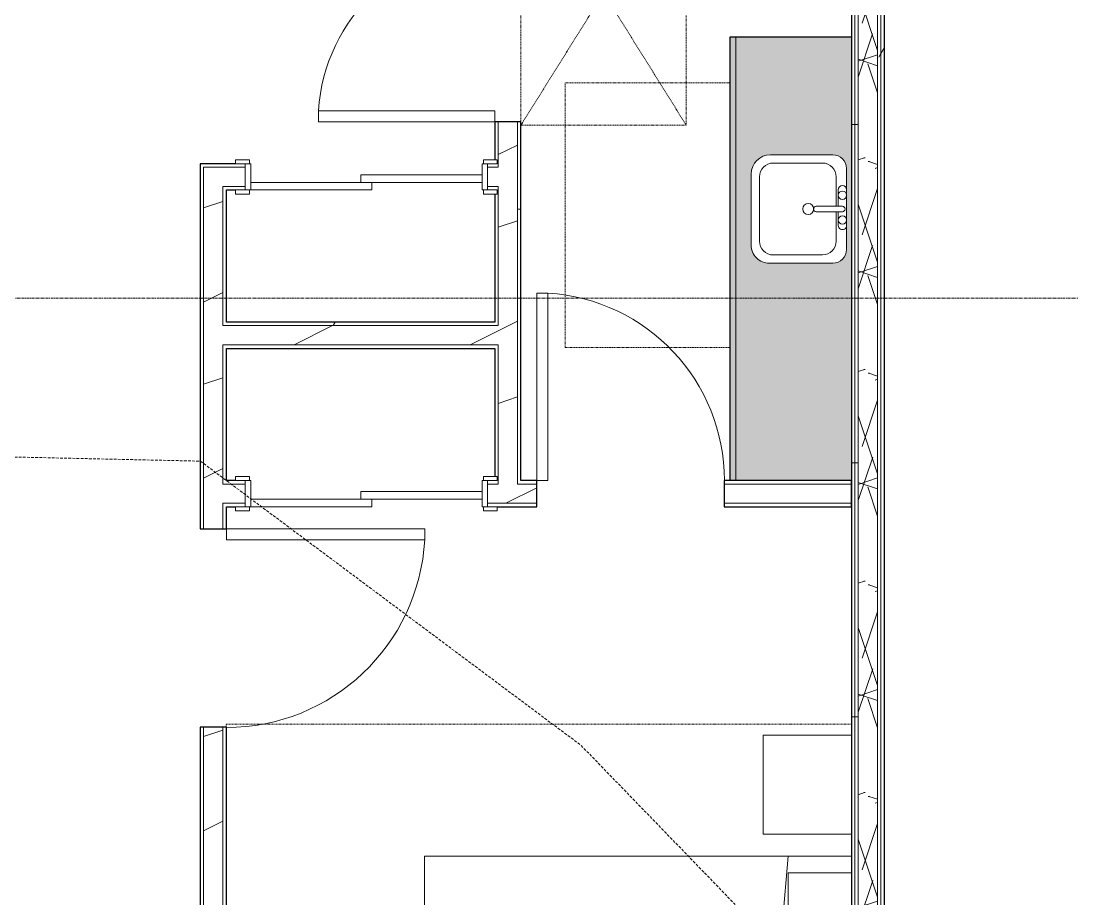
# Model space of a CAD drawing. Header units: inches. Extents: x -10205 to 13964, y -460 to 30702.
# Drawn here: x -2791.7 to -2600.9, y 11425.5 to 11584.9 of the extents above; entities that cross this region are included whole.
import ezdxf

# ---------------------------------------------------------------- set-up
doc = ezdxf.new("R2010")
doc.units = ezdxf.units.IN
doc.header["$MEASUREMENT"] = 0
for name, pattern in [('Dash 1_16_', [0.125, 0.0625, -0.0625]), ('Grid Line 1_2_', [0.875, 0.5, -0.125, 0.125, -0.125]), ('Hidden 1_8_', [0.1875, 0.125, -0.0625]), ('IMPORT-DASHED _2_', [0.75, 0.5, -0.25])]:
    doc.linetypes.add(name, pattern=pattern)
for name, color, linetype, lineweight in [('0-1', 7, 'Continuous', 5), ('0-4', 7, 'Continuous', 9), ('00base_6150001_dwg', 147, 'Continuous', 13), ('A-DETL-HDLN-1', 7, 'Hidden 1_8_', 9), ('A-DOOR-3', 7, 'Continuous', 9), ('A-DOOR-4', 250, 'Continuous', 13), ('A-DOOR-FRAM-2', 250, 'Continuous', 13), ('A-WALL', 113, 'Continuous', 9), ('A-WALL-5', 130, 'Continuous', 25), ('A-WALL-6', 7, 'Continuous', 9), ('A-WALL-PATT-3', 7, 'Continuous', 9), ('A-WALL-PATT-4', 8, 'Continuous', 9), ('A-WALL-PATT-5', 111, 'Continuous', 9), ('E_TOPO_DTM_Contours_Minor', 147, 'IMPORT-DASHED _2_', 13), ('I-FURN-3', 7, 'Continuous', 9), ('I-FURN-HDLN-2', 254, 'Dash 1_16_', 9), ('I-WALL-2', 2, 'Continuous', 25), ('P-SANR-FIXT-5', 7, 'Continuous', 9), ('Q-CASE-2', 254, 'Continuous', 9), ('Q-CASE-5', 130, 'Continuous', 25), ('Q-CASE-6', 7, 'Continuous', 9), ('S-GRID-1', 1, 'Grid Line 1_2_', 9)]:
    doc.layers.add(name, color=color, linetype=linetype, lineweight=lineweight)
pattern_1 = [(0, (0, 0), (61.44, 15.36), [2.534, -43.546, 2.534, -43.546, -245.76]), (0, (0, 0), (61.44, 15.36), [-92.16, 2.534, -89.626, 2.534, -43.546, -107.52]), (0, (0, 0), (61.44, 15.36), [-230.4, 2.534, -28.186, 2.534, -74.266]), (120, (23.04, 7.68), (-44.02215, 45.5286), [2.534, -43.546, 2.534, -43.546, -245.76]), (120, (23.04, 7.68), (-44.02215, 45.5286), [-92.16, 2.534, -89.626, 2.534, -43.546, -107.52]), (120, (23.04, 7.68), (-44.02215, 45.5286), [-230.4, 2.534, -28.186, 2.534, -74.266]), (240, (30.72, 38.4), (-17.41785, -60.8886), [2.534, -43.546, 2.534, -43.546, -245.76]), (240, (30.72, 38.4), (-17.41785, -60.8886), [-92.16, 2.534, -89.626, 2.534, -43.546, -107.52]), (240, (30.72, 38.4), (-17.41785, -60.8886), [-230.4, 2.534, -28.186, 2.534, -74.266])]
pattern_2 = [(216.87, (12.795, 31.987), (95.9612857, 63.9749714), [15.994, -143.942]), (206.565, (31.987, 22.391), (-31.986981, -31.986924), [35.763, -35.763]), (198.435, (31.987, 6.397), (-63.974746, -31.987128), [20.231, -80.922])]

# ---------------------------------------------------------------- blocks, each defined once
blk = doc.blocks.new('Single-Flush - 32_ x 84_-1372863-SITE PLAN - CAD FILE')
at = {"layer": 'A-DOOR-3'}
blk.add_arc((16, -2.38), 32.07, 180, 266.4241, dxfattribs=at)
at = {"layer": 'A-DOOR-4'}
for p, q in [((14, -2.38), (14, -34.38)), ((16, -2.38), (14, -2.38)), ((16, -2.38), (16, -34.38)), ((16, -34.38), (14, -34.38))]:
    blk.add_line(p, q, dxfattribs=at)
blk = doc.blocks.new('Bed-Standard - King 78_ x 80_-V41-SITE PLAN - CAD FILE')
at = {"layer": 'I-FURN-3'}
for p, q in [((-28.31, 41.8), (49.69, 41.8)), ((-28.31, -35.7), (-28.31, 41.8)), ((49.69, 41.8), (49.69, -35.7)), ((49.69, -24.2), (-28.31, -17.63)), ((-25.31, -24.2), (46.69, -24.2)), ((-25.31, -35.7), (-25.31, -24.2)), ((46.69, -35.7), (46.69, -24.2))]:
    blk.add_line(p, q, dxfattribs=at)
at = {"layer": 'I-FURN-HDLN-2'}
for p, q in [((-64.31, -35.7), (-64.31, 77.8)), ((73.13, 77.8), (73.69, 77.8)), ((73.69, 77.8), (73.69, -35.7))]:
    blk.add_line(p, q, dxfattribs=at)
blk = doc.blocks.new('Table-Night Stand - 18_ x 18_ x 24_-V42-SITE PLAN - CAD FILE')
at = {"layer": 'I-FURN-3'}
for p, q in [((0.15, 0), (18.15, 0)), ((0.15, -16), (0.15, 0)), ((18.15, 0), (18.15, -16))]:
    blk.add_line(p, q, dxfattribs=at)
blk = doc.blocks.new('Single-Flush - 36_ x 84_-1372824-SITE PLAN - CAD FILE')
at = {"layer": 'A-DOOR-3'}
blk.add_arc((18, -2.38), 36.07, 180, 266.8211, dxfattribs=at)
at = {"layer": 'A-DOOR-4'}
for p, q in [((16, -2.38), (16, -38.39)), ((18, -2.38), (16, -2.38)), ((18, -2.38), (18, -38.39)), ((18, -38.39), (16, -38.39))]:
    blk.add_line(p, q, dxfattribs=at)
blk = doc.blocks.new('Single-Flush - 34_ x 84_-1372834-SITE PLAN - CAD FILE')
at = {"layer": 'A-DOOR-3'}
blk.add_arc((17, -2.38), 34.07, 180, 266.6343, dxfattribs=at)
at = {"layer": 'A-DOOR-4'}
for p, q in [((15, -2.38), (15, -36.38)), ((17, -2.38), (15, -2.38)), ((17, -2.38), (17, -36.38)), ((17, -36.38), (15, -36.38))]:
    blk.add_line(p, q, dxfattribs=at)
blk = doc.blocks.new('FOLDING_SLIDING CLOSET - 42_ x 80_-1372875-SITE PLAN - CAD FILE')
at = {"layer": 'A-DOOR-3'}
for p, q in [((-23.75, 3.25), (-21.25, 3.25)), ((-23.75, 2.5), (-23.75, 3.25)), ((-21.25, 2.5), (-23.75, 2.5)), ((-21.25, 3.25), (-21.25, 2.5)), ((21.25, 3.25), (23.75, 3.25)), ((21.25, 2.5), (21.25, 3.25)), ((23.75, 2.5), (21.25, 2.5)), ((23.75, 3.25), (23.75, 2.5)), ((-23.75, -2.25), (-21.25, -2.25)), ((-23.75, -3), (-23.75, -2.25)), ((-21.25, -3), (-23.75, -3)), ((-21.25, -2.25), (-21.25, -3)), ((21.25, -2.25), (23.75, -2.25)), ((21.25, -3), (21.25, -2.25)), ((23.75, -3), (21.25, -3)), ((23.75, -2.25), (23.75, -3))]:
    blk.add_line(p, q, dxfattribs=at)
at = {"layer": 'A-DOOR-4'}
for p, q in [((-1, 0.5), (21, 0.5)), ((-1, -0.88), (-1, 0.5)), ((21, 0.5), (21, -0.88)), ((-21, -0.88), (1, -0.88)), ((-21, -2.25), (-21, -0.88)), ((21, -0.88), (-1, -0.88)), ((1, -0.88), (1, -2.25)), ((1, -2.25), (-21, -2.25))]:
    blk.add_line(p, q, dxfattribs=at)
at = {"layer": 'A-DOOR-FRAM-2'}
for p, q in [((-22, 2.5), (-21, 2.5)), ((-22, -2.25), (-22, 2.5)), ((-21, 2.5), (-21, -2.25)), ((21, 2.5), (22, 2.5)), ((21, -2.25), (21, 2.5)), ((22, 2.5), (22, -2.25)), ((-21, -2.25), (-22, -2.25)), ((22, -2.25), (21, -2.25))]:
    blk.add_line(p, q, dxfattribs=at)
blk = doc.blocks.new('M_Sink Vanity-Square - 500 x 440mm-1352614-SITE PLAN - CAD FILE')
at = {"layer": 'P-SANR-FIXT-5'}
for p, q in [((7.96, 7.09), (-6.72, 7.09)), ((7.96, 7.09), (-6.72, 7.09)), ((3.62, 7.09), (-2.88, 7.09)), ((0.12, 6.33), (0.12, 1.59)), ((1.12, 6.33), (1.12, 1.59)), ((-9.22, 4.59), (-9.22, -6.73)), ((-9.22, 4.59), (-9.22, -6.73)), ((0.12, 5.22), (-5.22, 5.22)), ((-2.88, 5.59), (0.12, 5.59)), ((1.12, 5.59), (3.62, 5.59)), ((6.46, 5.22), (1.12, 5.22)), ((10.46, -6.91), (10.46, 4.59)), ((10.46, -6.91), (10.46, 4.59)), ((-7.72, 2.72), (-7.72, -6.23)), ((8.96, -6.23), (8.96, 2.72)), ((-5.22, -8.73), (6.46, -8.73)), ((-5.72, -10.23), (7.14, -10.23)), ((-5.72, -10.23), (7.14, -10.23))]:
    blk.add_line(p, q, dxfattribs=at)
for centre, radius, start, end in [((-6.72, 4.59), 2.5, 90, 180), ((-6.72, 4.59), 2.5, 90, 180), ((-2.88, 6.34), 0.75, 90, 270), ((-1.88, 6.34), 0.75, 360, 180), ((-1.88, 6.34), 0.75, 180, 0), ((0.62, 6.33), 0.5, 360, 180), ((2.62, 6.34), 0.75, 360, 180), ((2.62, 6.34), 0.75, 180, 360), ((3.62, 6.34), 0.75, 270, 90), ((7.96, 4.59), 2.5, 0, 90), ((7.96, 4.59), 2.5, 360, 90), ((-5.22, 2.72), 2.5, 90, 180), ((6.46, 2.72), 2.5, 0, 90), ((0.62, 0.13), 1, 360, 180), ((0.62, 0.13), 1, 180, 0), ((0.62, 1.59), 0.5, 180, 0), ((-5.72, -6.73), 3.5, 180, 270), ((-5.72, -6.73), 3.5, 180, 270), ((-5.22, -6.23), 2.5, 180, 270), ((6.46, -6.23), 2.5, 270, 0), ((7.14, -6.91), 3.32, 270, 360), ((7.14, -6.91), 3.32, 270, 0)]:
    blk.add_arc(centre, radius, start, end, dxfattribs=at)
blk = doc.blocks.new('OD_CW_Base Cabinet - OD_CW_Base Cabinet-V62-SITE PLAN - CAD FILE')
at = {"layer": 'Q-CASE-2'}
blk.add_hatch(color=256, dxfattribs=at).paths.add_polyline_path([(0.74, -1), (81.26, -1), (81.26, 0), (0.74, 0)], flags=0)
h = blk.add_hatch(color=256, dxfattribs=at)
h.paths.add_polyline_path([(0.74, -22), (81.26, -22), (81.26, -1), (0.74, -1)], flags=0)
h.paths.add_polyline_path([(40.2, -18.63), (40.2, -7.12), (40.31, -6.26), (40.64, -5.46), (41.17, -4.77), (41.86, -4.25), (42.7, -3.91), (43.52, -3.8), (56.38, -3.8), (57.38, -3.96), (58.13, -4.27), (58.86, -4.83), (59.41, -5.55), (59.76, -6.4), (59.88, -7.3), (59.8, -19.27), (59.55, -19.88), (59.15, -20.39), (58.63, -20.79), (58.03, -21.04), (57.38, -21.13), (42.05, -21.04), (41.45, -20.79), (40.93, -20.39), (40.53, -19.88), (40.28, -19.27)], flags=0)
at = {"layer": 'Q-CASE-5'}
for p, q in [((0.74, 0), (81.26, 0)), ((81.26, 0), (81.26, -22))]:
    blk.add_line(p, q, dxfattribs=at)
at = {"layer": 'Q-CASE-6'}
for p, q in [((0.74, 0), (81.26, 0)), ((81.26, -1), (0.74, -1)), ((0.74, -1), (81.26, -1)), ((81.26, 0), (81.26, -1)), ((81.26, -1), (81.26, -22))]:
    blk.add_line(p, q, dxfattribs=at)
blk = doc.blocks.new('1750 Ox - Unit Layouts_rvt-1-SITE PLAN - CAD FILE')
at = {"layer": 'A-WALL-PATT-3'}
h = blk.add_hatch(dxfattribs=at)
h.set_pattern_fill('FP_2', color=256, style=0, pattern_type=2)
h.set_pattern_definition(pattern_1)
h.paths.add_polyline_path([(-2700.92, 11501.47), (-2700.92, 11566.61), (-2701.55, 11566.61), (-2701.55, 11501.47)], flags=0)
h.paths.add_polyline_path([(-2701.55, 11598.61), (-2700.92, 11598.61), (-2700.92, 11643.99), (-2701.55, 11643.99), (-2701.55, 11609.86)], flags=0)
h = blk.add_hatch(dxfattribs=at)
h.set_pattern_fill('FP_2', color=256, style=0, pattern_type=2)
h.set_pattern_definition(pattern_1)
h.paths.add_polyline_path([(-2707.99, 11529.6), (-2705.67, 11529.6), (-2705.67, 11530.22), (-2754.42, 11530.22), (-2754.42, 11529.6), (-2727.99, 11529.6)], flags=0)
h = blk.add_hatch(dxfattribs=at)
h.set_pattern_fill('FP_2', color=256, style=0, pattern_type=2)
h.set_pattern_definition(pattern_1)
h.paths.add_polyline_path([(-2759.17, 11286.01), (-2758.55, 11286.01), (-2758.55, 11456.72), (-2759.17, 11456.72), (-2759.17, 11314.29)], flags=0)
h.paths.add_polyline_path([(-2759.11, 11492.72), (-2758.55, 11492.72), (-2758.62, 11496.72), (-2759.17, 11496.72), (-2759.17, 11492.72)], flags=0)
at = {"layer": 'A-WALL-PATT-4'}
h = blk.add_hatch(dxfattribs=at)
h.set_pattern_fill('FP_4', color=256, style=0, pattern_type=2)
h.set_pattern_definition(pattern_2)
h.paths.add_polyline_path([(-2705.03, 11500.85), (-2701.55, 11500.85), (-2701.55, 11566.61), (-2705.05, 11566.61), (-2705.05, 11500.85)], flags=0)
h.paths.add_polyline_path([(-2701.55, 11598.61), (-2701.55, 11643.99), (-2705.05, 11643.99), (-2705.05, 11598.61)], flags=0)
h = blk.add_hatch(dxfattribs=at)
h.set_pattern_fill('FP_4', color=256, style=0, pattern_type=2)
h.set_pattern_definition(pattern_2)
h.paths.add_polyline_path([(-2758.55, 11497.35), (-2755.05, 11497.35), (-2755.05, 11554.85), (-2758.55, 11554.85), (-2758.55, 11505.84)], flags=0)
h = blk.add_hatch(dxfattribs=at)
h.set_pattern_fill('FP_4', color=256, style=0, pattern_type=2)
h.set_pattern_definition(pattern_2)
h.paths.add_polyline_path([(-2754.42, 11526.1), (-2705.05, 11526.1), (-2705.05, 11529.6), (-2755.05, 11529.6), (-2755.05, 11526.1), (-2754.55, 11526.1)], flags=0)
h = blk.add_hatch(dxfattribs=at)
h.set_pattern_fill('FP_4', color=256, style=0, pattern_type=2)
h.set_pattern_definition(pattern_2)
h.paths.add_polyline_path([(-2700.96, 11497.35), (-2698.05, 11497.35), (-2698.05, 11500.85), (-2706.99, 11500.85), (-2706.99, 11497.35), (-2701.55, 11497.35)], flags=0)
h.paths.add_polyline_path([(-2754.42, 11497.35), (-2750.99, 11497.35), (-2750.99, 11500.85), (-2755.05, 11500.85), (-2755.05, 11497.35)], flags=0)
h.paths.add_polyline_path([(-2640.92, 11497.35), (-2640.92, 11500.85), (-2664.05, 11500.85), (-2664.05, 11497.35), (-2656.92, 11497.35)], flags=0)
h = blk.add_hatch(dxfattribs=at)
h.set_pattern_fill('FP_4', color=256, style=0, pattern_type=2)
h.set_pattern_definition(pattern_2)
h.paths.add_polyline_path([(-2758.55, 11286.01), (-2755.05, 11286.01), (-2755.05, 11456.72), (-2758.55, 11456.72), (-2758.55, 11370.5)], flags=0)
h.paths.add_polyline_path([(-2758.55, 11492.72), (-2755.05, 11492.72), (-2755.05, 11497.35), (-2758.55, 11497.35), (-2758.55, 11496.72)], flags=0)
at = {"layer": 'A-DETL-HDLN-1'}
for p, q in [((-2670.92, 11565.99), (-2700.92, 11613.99)), ((-2670.92, 11613.99), (-2700.92, 11565.99)), ((-2670.92, 11565.99), (-2670.92, 11613.99)), ((-2700.92, 11598.61), (-2700.92, 11566.61)), ((-2692.92, 11573.65), (-2692.92, 11525.65)), ((-2662.92, 11573.65), (-2692.92, 11573.65)), ((-2700.92, 11565.99), (-2670.92, 11565.99)), ((-2692.92, 11525.65), (-2662.92, 11525.65))]:
    blk.add_line(p, q, dxfattribs=at)
at = {"layer": 'A-WALL-5'}
for p, q in [((-2705.67, 11566.61), (-2705.67, 11559.72)), ((-2700.92, 11566.61), (-2705.67, 11566.61)), ((-2700.92, 11501.47), (-2700.92, 11566.61)), ((-2752.74, 11558.97), (-2759.17, 11558.97)), ((-2759.17, 11558.97), (-2759.17, 11558.35)), ((-2759.17, 11558.35), (-2759.17, 11554.22)), ((-2759.17, 11554.22), (-2759.17, 11496.72)), ((-2754.42, 11554.22), (-2752.74, 11554.22)), ((-2754.42, 11530.22), (-2754.42, 11554.22)), ((-2705.67, 11553.47), (-2705.67, 11530.22)), ((-2705.67, 11530.22), (-2754.42, 11530.22)), ((-2754.42, 11501.47), (-2754.42, 11525.47)), ((-2754.42, 11525.47), (-2705.67, 11525.47)), ((-2705.67, 11525.47), (-2705.67, 11502.22)), ((-2752.74, 11501.47), (-2754.42, 11501.47)), ((-2698.05, 11501.47), (-2700.92, 11501.47)), ((-2698.05, 11496.72), (-2698.05, 11501.47)), ((-2640.92, 11501.47), (-2664.05, 11501.47)), ((-2664.05, 11501.47), (-2664.05, 11496.72)), ((-2640.92, 11496.72), (-2640.92, 11501.47)), ((-2759.17, 11496.72), (-2759.17, 11492.72)), ((-2754.42, 11492.72), (-2754.42, 11496.72)), ((-2754.42, 11496.72), (-2752.74, 11496.72)), ((-2705.24, 11496.72), (-2698.05, 11496.72)), ((-2664.05, 11496.72), (-2640.92, 11496.72)), ((-2759.17, 11492.72), (-2754.42, 11492.72)), ((-2754.42, 11456.72), (-2759.17, 11456.72)), ((-2759.17, 11456.72), (-2759.17, 11286.01)), ((-2754.42, 11314.91), (-2754.42, 11456.72))]:
    blk.add_line(p, q, dxfattribs=at)
at = {"layer": 'A-WALL-6'}
for p, q in [((-2705.05, 11558.35), (-2705.05, 11566.61)), ((-2701.55, 11501.47), (-2701.55, 11566.61)), ((-2758.55, 11558.35), (-2750.99, 11558.35)), ((-2758.55, 11554.85), (-2758.55, 11558.35)), ((-2706.99, 11558.35), (-2705.67, 11558.35)), ((-2705.05, 11558.35), (-2705.67, 11558.35)), ((-2758.55, 11554.22), (-2758.55, 11554.85)), ((-2758.55, 11554.22), (-2758.55, 11497.35)), ((-2755.05, 11554.85), (-2750.99, 11554.85)), ((-2755.05, 11554.22), (-2755.05, 11554.85)), ((-2755.05, 11554.22), (-2755.05, 11529.6)), ((-2706.99, 11554.85), (-2705.67, 11554.85)), ((-2705.05, 11554.85), (-2705.67, 11554.85)), ((-2705.05, 11529.6), (-2705.05, 11554.85)), ((-2755.05, 11529.6), (-2754.42, 11529.6)), ((-2705.67, 11529.6), (-2754.42, 11529.6)), ((-2705.05, 11529.6), (-2705.67, 11529.6)), ((-2755.05, 11526.1), (-2755.05, 11500.85)), ((-2755.05, 11526.1), (-2754.42, 11526.1)), ((-2705.67, 11526.1), (-2754.42, 11526.1)), ((-2705.05, 11526.1), (-2705.67, 11526.1)), ((-2705.05, 11501.47), (-2705.05, 11526.1)), ((-2754.42, 11500.85), (-2755.05, 11500.85)), ((-2750.99, 11500.85), (-2754.42, 11500.85)), ((-2705.05, 11500.85), (-2706.99, 11500.85)), ((-2705.05, 11501.47), (-2705.05, 11500.85)), ((-2701.55, 11501.47), (-2701.55, 11500.85)), ((-2698.05, 11500.85), (-2701.55, 11500.85)), ((-2640.92, 11500.85), (-2664.05, 11500.85)), ((-2758.55, 11497.35), (-2758.55, 11496.72)), ((-2758.55, 11496.72), (-2758.55, 11492.72)), ((-2755.05, 11497.35), (-2755.05, 11496.72)), ((-2754.42, 11497.35), (-2755.05, 11497.35)), ((-2755.05, 11496.72), (-2755.05, 11492.72)), ((-2750.99, 11497.35), (-2754.42, 11497.35)), ((-2698.05, 11497.35), (-2706.99, 11497.35)), ((-2640.92, 11497.35), (-2664.05, 11497.35)), ((-2758.55, 11456.72), (-2758.55, 11286.01)), ((-2755.05, 11456.72), (-2755.05, 11314.29))]:
    blk.add_line(p, q, dxfattribs=at)
at = {"layer": '0-4'}
for name, p, rotation in [('Single-Flush - 32_ x 84_-1372863-SITE PLAN - CAD FILE', (-2703.3, 11582.61), 270.0000000000007), ('OD_CW_Base Cabinet - OD_CW_Base Cabinet-V62-SITE PLAN - CAD FILE', (-2662.92, 11500.73), 89.99999999999471), ('M_Sink Vanity-Square - 500 x 440mm-1352614-SITE PLAN - CAD FILE', (-2648.89, 11551.39), 270.0000000000031), ('Single-Flush - 34_ x 84_-1372834-SITE PLAN - CAD FILE', (-2681.05, 11499.1), 180), ('Single-Flush - 36_ x 84_-1372824-SITE PLAN - CAD FILE', (-2756.8, 11474.72), 89.99999999999982), ('Bed-Standard - King 78_ x 80_-V41-SITE PLAN - CAD FILE', (-2676.63, 11383.59), 90.00000000000081), ('Table-Night Stand - 18_ x 18_ x 24_-V42-SITE PLAN - CAD FILE', (-2656.92, 11437.13), 90.00000000000081)]:
    blk.add_blockref(name, p, dxfattribs=dict(at, rotation=rotation))
for p in [(-2728.99, 11556.47), (-2728.99, 11498.97)]:
    blk.add_blockref('FOLDING_SLIDING CLOSET - 42_ x 80_-1372875-SITE PLAN - CAD FILE', p, dxfattribs=at)
blk = doc.blocks.new('00base_6150001_dwg-1748108-SITE PLAN - CAD FILE')
at = {"layer": 'E_TOPO_DTM_Contours_Minor', "flags": 128}
blk.add_lwpolyline([(4039034.68, 3365843.96), (4038928.71, 3365846.04), (4038907.67, 3365845.96), (4038856.43, 3365844.94), (4038855.17, 3365844.61), (4038854.11, 3365921.38), (4039130.87, 3365929.38), (4039204.58, 3365931.71), (4039453.25, 3365938.47), (4039519.62, 3365940.29), (4039791.92, 3365949.16), (4039803.52, 3365949.43), (4039808.28, 3365949.45), (4039813.23, 3365949.98), (4039918.73, 3366050.53), (4039934.94, 3366057.12), (4040045.67, 3366111.46), (4040047.68, 3366111.75), (4040051.76, 3366112.75), (4040206.09, 3366178.85), (4040263.91, 3366220.06), (4040302.55, 3366270.35), (4040311.05, 3366318.36), (4040297.31, 3366421.03), (4040330.25, 3366529.73), (4040348.88, 3366596.53), (4040323.5, 3366621.93), (4040267.19, 3366648.66), (4040217.56, 3366694.56), (4040209.79, 3366715.8), (4040186.05, 3366782.55), (4040175.02, 3366793.82), (4040160.57, 3366814.11), (4040150.99, 3366854.26), (4040101.53, 3366986.6), (4040080.72, 3366989.01), (4040078.11, 3366984.78), (4040077.37, 3367015.05), (4040072.78, 3367012.68), (4040068.83, 3367145.3), (4040072.88, 3367157.02), (4040077.11, 3367159.73), (4040091.74, 3367162.52), (4040105.04, 3367163.27), (4040127.58, 3367183.94), (4040149.66, 3367187.06), (4040183.31, 3367204.87), (4040231.7, 3367235.55), (4040233.3, 3367290.72), (4040227.53, 3367332.63), (4040221.98, 3367370.38), (4040217.4, 3367378.15), (4040230.78, 3367404.51), (4040256.39, 3367440.66), (4040258.11, 3367442.32), (4040320.08, 3367450.95), (4040309.32, 3367470.64), (4040267.12, 3367540.6), (4040265.92, 3367544.22), (4040257.13, 3367615.35), (4040254.68, 3367616.51), (4040249.65, 3367621.94), (4040199.45, 3367653.58), (4040177.81, 3367664.96), (4040132.97, 3367665.45), (4040088.94, 3367655.53), (4040053.81, 3367679.03), (4040043.96, 3367713.32), (4039995.66, 3367816.92), (4039992.85, 3367874.49), (4039979.69, 3367930.43), (4039984.43, 3368145.42), (4039989.92, 3368190.32), (4040009.61, 3368391.11), (4040062.46, 3368444.06), (4040112.9, 3368514.03), (4040113.55, 3368631.17), (4040051.08, 3368716.77), (4039971.05, 3368904.43), (4039951.7, 3368951.45), (4039914.96, 3369226.3), (4039912.58, 3369234.63), (4039857.12, 3369242.86), (4039764.58, 3369483.92), (4039777.71, 3369571.45), (4039630.95, 3369603.58), (4039584.49, 3369663.9), (4039503.64, 3369713.7), (4039420.88, 3369761.36), (4039389.2, 3369857.48), (4039331.05, 3369868.57), (4039326.2, 3369883.3), (4039316.91, 3369866.46), (4039290.2, 3369865.76), (4039213.64, 3369813.14), (4039187.14, 3369725.94), (4039036.71, 3369701.83), (4038812.79, 3369715.5), (4038765.85, 3369719.54), (4038633.01, 3369797.41), (4038627.93, 3369796.59), (4038622.45, 3369795.84), (4038373.69, 3369759.13), (4038361.71, 3369755.43), (4038345.88, 3369754.86), (4038178.68, 3369730), (4038164.97, 3369723.35), (4038136.72, 3369670.88), (4038141.26, 3369609.54), (4038153.43, 3369522.18), (4038147.66, 3369450.67), (4038155.93, 3369308.94), (4038170.75, 3369107.17), (4038173.7, 3369082.61), (4038160.04, 3368900.38), (4038158.11, 3368829.26), (4038173.69, 3368596.76), (4038197.36, 3368453.87), (4038197.09, 3368357.48), (4038224.94, 3368139.49), (4038253.18, 3368017.47), (4038272.25, 3367848.63), (4038279.29, 3367751.96), (4038308.16, 3367502.6), (4038323.14, 3367288.86), (4038355.03, 3367113.58), (4038392.71, 3366996.61), (4038461.93, 3366851.9), (4038477.41, 3366835.68), (4038500.16, 3366812.21), (4038602.75, 3366776.64), (4038632.47, 3366705.12), (4038689.04, 3366596.01), (4038730.57, 3366438.92), (4038752.22, 3366376.68), (4038742.89, 3366158.56), (4038732.77, 3366076.75), (4038716.74, 3365894.03), (4038716.06, 3365860.11), (4038720.94, 3365857.61), (4038825.26, 3365832.9)], dxfattribs=at)

msp = doc.modelspace()

# ---------------------------------------------------------------- hatches: boundary and pattern name
at = {"layer": 'A-WALL-PATT-5'}
h = msp.add_hatch(dxfattribs=at)
h.set_pattern_fill('FP_2', color=256, style=0, pattern_type=2)
h.set_pattern_definition(pattern_1)
h.paths.add_polyline_path([(-2640.3, 11285.91), (-2640.3, 11643.99), (-2640.92, 11643.99), (-2640.92, 11285.91)], flags=0)
h = msp.add_hatch(dxfattribs=at)
h.set_pattern_fill('FP_2', color=256, style=0, pattern_type=2)
h.set_pattern_definition(pattern_1)
h.paths.add_polyline_path([(-2640.3, 11285.29), (-2639.67, 11285.29), (-2639.67, 11644.61), (-2640.3, 11644.61), (-2640.3, 11285.91)], flags=0)
h = msp.add_hatch(dxfattribs=at)
h.set_pattern_fill('FP_5', color=256, style=0, pattern_type=2)
h.set_pattern_definition([(161.57, (0.96, 0.96), (-7.6802237, -0.0009796), [0, -54.643, 6.067, 0]), (18.43, (-0.96, 0.96), (-7.6802237, 0.0009796), [0, -54.643, 6.067, 0]), (108.43, (0.96, 0.96), (3.8382953, -19.2013653), [18.211, -42.499]), (71.57, (-0.96, 0.96), (3.8382953, 19.2013653), [18.211, -42.499])])
h.paths.add_polyline_path([(-2638.42, 11285.29), (-2637.74, 11285.29), (-2637.74, 11285.91), (-2636.17, 11285.91), (-2636.17, 11645.24), (-2639.67, 11645.24), (-2639.67, 11285.29)], flags=0)
h = msp.add_hatch(dxfattribs=at)
h.set_pattern_fill('FP_2', color=256, style=0, pattern_type=2)
h.set_pattern_definition(pattern_1)
h.paths.add_polyline_path([(-2636.17, 11285.91), (-2635.55, 11285.91), (-2635.55, 11644.61), (-2636.17, 11644.61), (-2636.17, 11330.74)], flags=0)
h = msp.add_hatch(dxfattribs=at)
h.set_pattern_fill('FP_2', color=256, style=0, pattern_type=2)
h.set_pattern_definition(pattern_1)
h.paths.add_polyline_path([(-2635.55, 11285.91), (-2634.92, 11285.91), (-2634.92, 11349.61), (-2635.05, 11349.61), (-2635.05, 11387.61), (-2634.92, 11387.61), (-2634.92, 11643.99), (-2635.55, 11643.99), (-2635.55, 11331.68)], flags=0)

# ---------------------------------------------------------------- linework, layer by layer
at = {"layer": 'A-WALL'}
for p, q in [((-2640.3, 11285.29), (-2640.3, 11644.61)), ((-2639.67, 11285.29), (-2639.67, 11645.24)), ((-2636.17, 11285.91), (-2636.17, 11645.24)), ((-2635.55, 11285.91), (-2635.55, 11644.61))]:
    msp.add_line(p, q, dxfattribs=at)
at = {"layer": 'I-WALL-2'}
for p, q in [((-2640.92, 11643.99), (-2640.92, 11285.91)), ((-2634.92, 11387.61), (-2634.92, 11643.99))]:
    msp.add_line(p, q, dxfattribs=at)
at = {"layer": 'S-GRID-1'}
msp.add_line((-464.45, 11534.59), (-4316.34, 11534.59), dxfattribs=at)

# ---------------------------------------------------------------- block references
at = {"layer": '0-1'}
msp.add_blockref('1750 Ox - Unit Layouts_rvt-1-SITE PLAN - CAD FILE', (0, 0), dxfattribs=at)
at = {"layer": '00base_6150001_dwg', "rotation": 89.04760487178136}
msp.add_blockref('00base_6150001_dwg-1748108-SITE PLAN - CAD FILE', (3298136.14, -4084040.07), dxfattribs=at)

doc.saveas('drawing.dxf')
